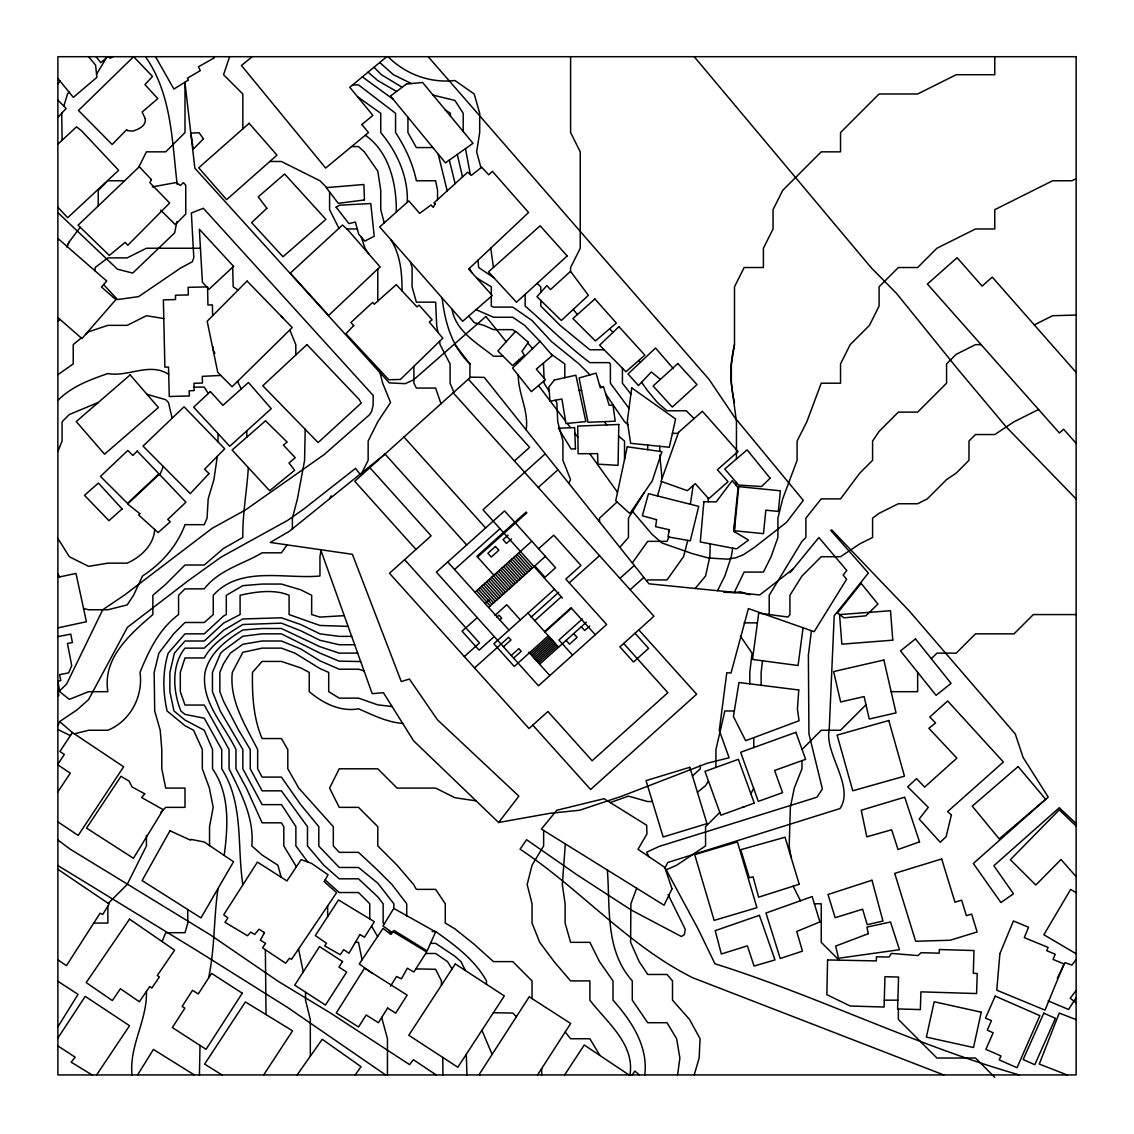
<?xml version="1.0" encoding="UTF-8"?>
<svg xmlns="http://www.w3.org/2000/svg" width="1134" height="1134" viewBox="0 0 1134 1134"><rect width="100%" height="100%" fill="white"/><g stroke="black" fill="none" stroke-linecap="round" stroke-linejoin="round"><path stroke-width="1.5" d="M710.196 543.852L709.841 556.723L705.561 576.001L695.213 588.461M217.317 456.307L213.915 479.611L208.188 498.889L207.054 518.167L204.276 524.673L184.998 524.673C177.202 545.922 161.326 563.811 142.515 576.001L133.557 595.293L127.15 604.932L107.872 609.766L88.594 609.766L83.562 608.504M218.026 441.877L218.068 433.627M200.023 1045.42L199.414 1074.933M305.174 429.29L304.592 460.319L297.42 498.889L292.388 518.167L292.388 528.827M526.162 429.885C528.954 411.032 518.181 393.64 518.252 375.212M734.378 530.74L738.744 486.642L780.39 490.795L778.321 511.42L765.819 510.187L763.48 533.646L734.378 530.74L734.492 531.761M735.895 485.068L736.164 482.304M762.516 660.782L761.141 672.405L761.141 685.276M154.663 529.45C153.955 544.986 140.63 557.177 127.15 563.159L107.872 563.159L88.594 566.362L69.316 556.723L57.877 538.423M811.42 630.717L808.372 655.126L808.939 733.783L822.377 788.952L816.99 797.202L659.18 846.418L646.663 852.215L648.946 856.709M248.318 467.605C246.928 490.965 242.435 514.014 242.832 537.445L223.554 548.431L204.276 565.015L184.998 565.015L165.72 584.308L152.863 595.293L152.863 614.571C130.084 634.246 102.344 658.103 107.872 691.683L88.594 691.683L69.316 699.366L59.677 691.683L57.976 681.194M208.557 978.047C214.964 948.449 213.631 918.129 218.04 888.475M803.085 627.782L798.053 665.516L752.522 659.449L758.703 613.14L788.059 617.052L789.93 614.571L789.93 595.293L801.965 576.001L821.243 556.723L840.535 556.723L859.813 543.866L872.585 537.445L872.585 518.167L879.091 513.305L898.369 503.751L917.647 503.751L927.286 498.889L946.564 479.611L956.217 473.091L968.975 460.319L968.975 441.041L975.495 434.535L994.773 434.535L1014.051 421.763L1038.574 409.502M677.608 1074.933L679.876 1058.022L676.644 1038.744L667.005 1022.712L647.727 1022.712L632.29 1000.174L632.29 980.896C604.805 950.136 610.375 907.753 607.328 870.005M690.379 504.276L693.129 485.55M994.773 56.7L994.773 74.716L956.217 74.716L917.647 93.994L879.091 93.994L840.535 132.565L840.535 151.843L821.243 151.843L782.687 190.399L773.048 209.677L773.048 228.969L763.409 248.247L763.409 267.525L744.131 267.525L734.492 286.803L734.492 344.637L731.359 363.929L731.359 383.207L736.448 421.763L736.448 458.987M732.706 548.147L731.274 556.723L724.853 576.001L717.496 590.701M320.993 550.614L319.958 556.723L319.958 576.001C285.073 579.318 240.096 565.37 213.263 595.293L213.263 614.571L204.276 622.495L184.998 622.495L173.644 633.849L158.902 653.127L154.153 672.405L154.706 710.975L160.22 730.253L161.793 749.531L161.793 768.809L165.72 788.087L184.998 788.087L184.998 807.365L165.72 807.365L160.9 812.199M224.206 855.433C228.005 826.459 230.089 794.197 212.54 768.809L212.54 749.531L204.276 730.253L184.998 720.047L173.97 710.975L169.887 691.683L169.887 672.405L174.423 653.127L184.998 640.993L204.276 640.993L223.554 623.133L240.096 614.571L240.096 595.293C255.292 591.806 274.088 588.943 289.085 595.293L289.085 614.571L319.958 625.472L348.11 626.365M176.932 221.584L174.636 232.881L132.721 273.096L117.468 269.212L57.877 212.582M687.799 540.394L683.504 556.723L667.005 579.928L647.727 579.928L646.848 581.147M490.738 248.247L493.474 267.44M657.479 495.969L661.632 481.539M694.221 1074.933L699.139 1058.022L700.075 1038.744L689.543 1019.452L672.505 1000.174L672.505 980.896L667.005 974.475L647.727 974.475L639.179 961.618L630.617 942.34L630.887 903.77L636.684 888.248M61.704 113.046L62.129 140.233M63.83 106.086L67.53 93.994L69.075 92.123M229.635 56.7L223.554 74.716L242.832 93.994L242.832 128.851M159.937 474.834L163.268 466.471M57.877 451.445L62.072 441.041L62.072 421.763L69.316 414.52L98.275 402.471M162.105 941.574L165.72 932.701L184.998 932.701L187.776 923.062L187.776 909.525M57.877 725.732L59.592 721.593L76.8 710.026L88.594 699.593L127.419 627.329L188.839 580.254L221.073 557.106L287.611 520.393L303.657 509.123L355.537 468.385L360.045 474.225M734.194 592.628L744.131 572.089L763.409 572.089L771.092 556.723L777.896 537.445L777.896 518.167L782.687 498.889L797.103 460.319L797.103 441.041L806.841 421.763L821.243 383.207L840.535 383.207L840.535 363.929L850.174 344.637L869.452 325.359L879.091 306.081L879.091 286.803L898.369 267.525L917.647 267.525L936.925 248.247L975.495 228.969L994.773 228.969L994.773 209.677L1052.607 180.76L1071.899 180.76L1076.123 178.648M1057.285 978.316L1064.968 962.667L1071.928 965.077L1076.123 959.577M66.991 246.376L69.316 241.726L80.231 227.268M138.702 167.308L146.428 151.843L165.72 151.843L184.998 132.565L184.998 82.158M329.668 498.733L331.128 495.827M362.001 472.637L368.153 460.319L368.153 441.041L377.792 421.763L390.564 402.485L382.668 383.207L379.195 369.443M568.758 483.282L570.6 479.611L562.918 460.319L562.918 441.041L557.744 421.763L556.822 402.485L555.235 400.274M744.499 806.614L742.416 807.365M750.892 793.828L753.628 788.371M66.651 247.028L69.316 241.726M643.928 492.992L628.449 518.167L628.449 537.445L619.844 547.297M96.546 74.263L106.398 57.905M708.438 780.986L705.561 785.649L697.438 792.255M390.507 986.183L396.517 976.487L401.45 978.826L407.361 968.209L413.839 972.008L426.639 952.007L393.356 931.794L390.72 934.317L383.037 928.406L359.265 963.957L372.306 973.326M57.877 1026.865L78.048 994.376L57.877 981.25M137.583 1074.933L153.402 1049.474L194.339 1074.933M1076.123 997.736L1068.582 1009.473L1048.128 1000.883M537.573 1074.933L570.671 1023.492L529.224 996.786L479.214 1074.437L479.98 1074.933M632.276 1074.933L634.813 1071.006L639.363 1074.933M263.669 1074.933L292.544 1030.834L245.398 1001.946L204.616 1064.117L221.995 1074.933M57.877 1038.078L85.234 996.375L129.531 1025.703L96.603 1074.933M564.59 1074.933L584.265 1045.024L628.973 1074.933M59.592 721.593L72.406 732.55L59.904 751.488L64.34 754.464L57.877 764.188M57.877 791.858L70.294 773.147L57.877 764.883M297.108 1074.933L322.254 1039.297L361.037 1066.683L355.211 1074.933M286.93 545.071L281.402 552.811L262.11 552.811C242.733 564.321 218.99 569.792 204.276 588.858L184.998 588.858L178.562 595.293L178.562 614.571C158.944 629.242 148.838 650.689 140.006 672.405C143.394 696.205 130.424 721.026 107.872 730.253L88.594 730.253L74.348 733.854M632.304 562.932L647.727 541.357L667.005 541.357L668.961 537.048M1076.123 990.535L1070.198 998.26L1076.123 1002.796M320.922 550.429L372.193 693.668L383.434 692.704L413.57 740.771L498.62 822.504L518.876 796.153L437.426 719.778L409.417 679.053L401.28 681.591L352.405 554.313L270.289 542.449L289.326 531.307L385.021 454.054L466.684 544.944M57.877 83.916L60.074 81.095M790.029 572.769L818.876 537.516L846.814 570.515L843.143 574.981L846.588 579.304L814.169 631.681L748.412 608.561L731.033 673.001L726.781 672.717L719.296 730.438L729.119 757.739L707.219 763.239L621.659 796.224L579.857 810.186L549.707 813.347L498.62 822.504M57.877 239.699L58.5 238.976L106.709 281.048L101.465 287.03L115.895 299.603L81.96 338.542L57.877 317.577M57.877 117.383L66.183 108.467L57.877 100.09M106.823 181.809L98.233 190.399L98.233 205.949M57.877 321.432L59.946 319.363M108.283 903.373L127.15 884.492L146.428 845.936L146.428 835.418M617.052 501.979L599.517 518.167L599.517 521.838M719.807 812.412L705.561 826.658L705.561 845.936L676.644 865.214L665.686 870.076M802.064 749.432L821.243 730.253L840.535 730.253L866.007 704.767M917.647 672.405L917.647 691.683L891.168 691.683M931.34 658.726L936.925 653.127L956.217 653.127L975.495 633.849L1014.051 633.849L1033.329 614.571L1076.123 614.571M57.877 692.505L66.637 684.015L102.712 609.766L124.938 594.755L212.115 528.331L245.398 509.988L324.168 454.564L369.401 414.831L371.654 411.486L373.086 405.462L373.242 395.511L203.34 208.287L191.363 212.994L193.801 257.616L192.341 261.756L180.887 267.865L138.603 296.626L117.511 299.574L103.591 284.606M57.877 144.188L76.502 126.838L81.549 130.793L118.645 170.298L67.657 217.742L57.877 207.238M692.477 775.996L700.302 768.809L700.302 765.308M570.53 271.366L550.529 289.553L546.843 285.555L536.977 296.711L561.344 320.511L588.376 295.308L570.53 271.366L570.6 267.525L580.239 248.247L580.239 151.843L570.6 132.565L570.6 56.7M514.439 460.971L529.592 447.349L468.342 379.195M545.256 453.813L482.985 509.761L562.393 598.114M538.253 487.478L557.971 469.759M454.564 569.523L500.009 528.699M477.584 557.049L526.814 512.823L526.133 512.058L476.904 556.298L493.914 575.236M508.075 535.135L503.028 539.671L506.43 543.455L511.477 538.919M474.976 592.246L531.775 541.202M538.579 548.785L553.732 535.163L580.962 565.469L565.809 579.077L606.647 624.522L538.48 685.772L436.392 572.16L504.559 510.91L555.603 567.709L545 577.249L534.794 565.88M485.182 603.614L489.08 600.113M477.23 617.605L462.077 631.213L479.087 650.151L494.24 636.543M488.584 607.399L545.397 556.355M495.005 615.323L506.756 604.762L520.364 619.915M496.72 617.208L498.988 615.167L501.71 618.186L499.442 620.227M464.33 656.572L479.469 642.964L404.611 559.643M554.441 589.283L493.857 643.729L514.269 666.452L548.36 635.82M474.536 667.926L508.613 637.308L510.995 639.959L503.425 646.763M531.095 617.109L558.722 592.288M569.211 582.862L599.503 555.646M534.738 620.681L561.259 596.853M511.25 655.48L518.833 648.662L521.215 651.313L513.631 658.131M544.547 631.581L571.054 607.767L595.279 634.728M544.958 632.035L571.465 608.221M530.556 654.105L549.494 637.081M531.69 655.367L550.628 638.357M532.824 656.629L551.762 639.619M619.929 578.368L634.303 565.441M533.958 657.89L552.896 640.88M535.092 659.152L554.03 642.142M536.226 660.413L555.164 643.403M582.38 618.937L558.949 640.001L572.557 655.14M537.36 661.675L556.298 644.665M538.494 662.936L557.432 645.926M539.628 664.198L586.335 622.24M589.737 626.025L584.69 630.561L581.288 626.776M630.135 589.723L643.857 577.39M57.877 400.43C71.371 386.581 89.983 379.692 107.872 373.568C128.482 377.253 149.589 361.93 168.711 374.362M107.801 56.7L100.827 62.639L96.007 56.7M81.251 337.932L73.228 344.637L73.228 363.929L57.877 374.702M85.844 334.091L88.594 331.794L107.872 325.359L127.15 325.359L146.428 315.72L163.792 318.541M252.117 56.7L241.485 65.531L325.642 168.073L368.493 132.593L361.874 124.542L372.902 115.427L349.782 87.304L386.765 56.7M793.077 569.041L759.752 594.953L648.96 583.812L484.261 377.381L470.596 377.154L354.729 481.27L415.98 549.437M113.145 56.7L110.211 58.188L108.864 56.7M1034.279 324.891L1052.607 315.72L1076.123 315.039M610.205 802.546L628.449 796.125L647.727 801.568L652.404 801.568M70.988 734.69L69.316 735.115L57.877 729.531M57.877 577.319L75.978 573.407L86.411 621.73L57.877 627.867M57.877 681.208L60.768 680.655L59.592 674.631L68.635 672.901L71.725 665.559L67.43 643.488L72.406 642.51L70.776 634.119L57.877 636.599M57.877 695.865L58.812 695.681L57.877 690.875M152.31 186.897L176.294 182.531L180.363 185.437L183.453 182.645L185.749 185.239L185.749 214.057L175.274 224.589L160.659 210.116M352.66 84.908L358.514 84.908L395.568 113.287L395.568 132.565C405.192 147.264 412.833 163.48 416.362 180.76L435.64 180.76L437.554 190.399L437.554 199.655M357.55 96.744L380.755 113.287L380.755 132.565C396.985 151.885 408.353 176.72 407.276 202.32M351.611 146.57L358.514 146.57L364.312 151.843L377.792 171.121L380.755 190.399L380.755 209.677L384.228 222.845M432.848 147.562L416.362 147.562L407.928 132.565L407.928 117.213M269.835 161.482L281.402 161.482L319.958 180.76L326.805 187.606M107.971 180.76L124.612 180.76M346.82 228.969L357.281 228.969M200.435 248.247L146.428 248.247L127.15 257.886L107.872 257.886L95.1 267.525L95.1 270.913M493.814 277.674L478.661 267.525L478.009 260.21M280.722 315.72L282.933 317.988M981.094 344.637L975.495 344.637L956.217 354.29L946.564 363.929L946.564 383.207L917.647 412.124L898.369 412.124L879.091 431.402L872.585 441.041L872.585 460.319L859.813 473.091L840.535 498.889L821.243 498.889L805.877 518.167L805.877 537.445L801.965 541.357L769.206 595.293L769.206 614.543M604.153 349.768L589.878 349.768L560.068 325.359L540.79 306.081L540.79 300.439M503.142 356.246L493.474 356.246C477.485 343.248 455.698 331.482 452.055 309.228M194.056 387.119L204.276 387.119L208.287 393.512M579.148 390.45L581.586 390.45M672.391 433.358L678.16 433.358M344.268 615.649L319.958 617.094L311.666 614.571L311.666 595.293L300.68 589.793L281.402 584.053L262.11 584.053L242.832 585.654L226.304 595.293L226.304 614.571L223.554 615.989L204.276 633.849L184.998 633.849L168.201 653.127C162.445 672.079 162.786 691.74 167.081 710.975L184.998 725.717L193.574 730.253L202.32 749.531L202.32 768.809L209.393 788.087L213.192 807.365L209.535 826.658L209.535 845.567M744.131 622.864L757.399 622.864M351.682 636.372L339.236 636.372L319.958 633.849L300.68 624.522L281.402 617.789L242.832 618.98L223.554 630.277L204.276 648.138L184.998 648.138C171.092 665.445 173.02 691.244 180.859 710.975L184.998 714.377L204.276 718.219L221.725 749.531L221.725 768.809C243.909 803.637 236.907 845.737 242.832 884.492L243.087 884.492M354.687 644.75L339.236 644.75L319.958 640.271L300.68 630.745L281.402 623.147L242.832 624.494C228.643 633.396 212.384 642.935 204.276 657.961L184.998 657.961L180.306 672.405L180.306 691.683L184.998 705.05L204.276 705.05L229.068 749.531L229.068 768.809C240.862 792.779 254.47 818.351 251.819 845.936L262.11 855.022L277.901 865.214L281.189 877.234M357.692 653.127L339.236 653.127L319.958 646.706L281.402 628.491L262.11 628.491L242.832 629.994C226.346 640.214 209.719 652.433 205.027 672.405C200.661 701.96 224.135 724.64 235.957 749.531L235.957 768.809L246.404 788.087L262.11 822.816L281.402 822.816L283.798 826.658L283.798 845.936L296.399 866.759M734.35 710.975L724.853 710.975L715.923 749.531L715.923 767.42M476.11 800.859L454.918 797.726L435.64 788.087L397.084 788.087L377.792 768.809L339.236 768.809L329.597 788.087L339.236 807.365L358.514 807.365L377.792 826.658L377.792 845.936L397.084 865.214L413.57 884.492L416.362 889.368L435.64 889.368L445.279 903.77L445.279 923.062L454.918 928.859L474.196 944.296L493.474 961.618L512.766 961.618L532.044 980.896L532.044 998.6M814.368 903.77L821.243 903.77L821.243 942.34L839.089 960.186M93.768 923.062L107.872 923.062L107.872 906.066M432.139 931.496L435.64 931.496C455.032 945.359 474.636 959.662 486.486 980.896L486.486 984.284M355.367 942.34L358.514 942.34L362.058 959.775M430.509 943.36L435.64 943.36L454.918 956.26L460.943 961.618L465.408 970.534M425.689 953.496L435.64 953.496L447.505 961.618L452.027 968.96M884.293 1000.174L897.873 1000.174M723.761 592.302L735.059 592.657L740.204 591.75L749.872 594.755M392.109 706.525L377.792 704.866L358.514 698.133L339.236 698.133L328.704 691.683L328.704 672.405L319.958 668.55L294.883 653.127L281.402 648.138L262.11 648.138L242.832 652.319L232.3 672.405C229.238 700.486 245.426 725.547 257.659 749.531L257.659 768.809L262.11 777.088L281.402 777.088L300.68 804.63L318.81 826.658L318.81 845.936L319.958 847.325L339.236 867.467L358.514 867.467L377.792 883.188L393.852 903.77L393.852 908.462M360.697 661.547L339.236 661.165L319.958 653.127L281.402 633.849L262.11 633.849L242.832 636.259L223.554 650.477L220.705 653.127L212.441 672.405L212.441 691.683L220.223 710.975L242.832 749.531L242.832 768.809L262.11 804.63L281.402 804.63L283.316 807.365L295.875 826.658L295.875 845.936L307.824 862.038M402.698 723.421C386.595 722.16 372.916 714.944 358.514 708.835C340.072 712.039 323.034 703.179 309.228 691.683L309.228 672.405L300.68 667.883L281.402 661.42L262.11 661.42L252.471 672.405C252.074 694.674 253.236 717.822 262.11 738.546L281.402 738.546L287.809 749.531L287.809 768.809L298.752 788.087L333.311 826.658L333.311 845.936L339.236 852.343L358.514 852.343L377.792 870.331L391.953 884.492L406.723 903.77L406.723 916.045M147.009 394.349L165.72 399.692L168.498 402.485L172.141 418.219M364.014 670.804L358.514 669.202L339.236 669.202L319.958 660.838L300.68 648.917L281.402 640.993L262.11 640.993L242.832 644.282L230.372 653.127L223.554 663.659L219.854 672.405L219.854 691.683L223.554 701.336L238.693 730.253L250.245 749.531L250.245 768.809L262.11 790.837L281.402 790.837L307.484 826.658L307.484 845.936L323.828 865.214L339.236 878.822L358.514 878.822L377.792 896.881L383.15 903.77L383.15 923.062L384.086 924.253M1019.225 1074.933L1013.342 1073.203C911.41 1043.393 816.083 995.624 714.944 963.758L697.849 928.477L665.048 867.666L667.869 862.435L839.968 808.585C854.852 786.571 824.432 753.444 829.181 730.253L834.199 615.776L868.389 572.996L830.783 530.443L831.647 529.876L908.915 610.574L1015.299 733.981L1023.095 757.441L1048.199 797.089L973.341 863.484L1000.911 902.536L1013.484 893.79L993.838 865.738L1059.284 807.72L1076.123 823.567M1076.123 1019.65L1059.241 1013.059L1039.283 1064.046L1067.08 1074.933M943.743 1074.933L692.718 977.735C627.924 945.472 580.084 888.787 520.067 849.21L526.615 839.727L577.489 875.15L631.411 910.134L681.421 936.542L684.397 934.586L685.234 929.228L668.11 894.613M433.018 95.114L454.918 100.43L463.196 113.287L463.196 131.7M476.053 309.639L493.474 317.251L512.766 317.251L524.631 325.359L540.025 341.377M411.344 83.562L393.455 74.716L379.734 62.512M402.145 87.275L381.421 74.716L373.993 67.275M396.56 91.457L377.792 80.585L368.054 72.179M1076.123 953.779L1043.875 934.728L1070.652 889.425L1076.123 892.671M476.606 277.958L491.306 286.803L491.306 294.5M92.095 1074.933L71.159 1062.161L75.156 1057.186L57.877 1045.902M436.193 1074.933L413.343 1059.68L409.615 1064.642L330.462 1013.016L278.567 981.576L209.662 934.43L70.294 849.253L57.877 839.996M57.877 865.525L198.663 951.639L287.455 1007.375L385.631 1074.933M445.152 109.856L450.396 113.287L450.396 116.235M72.406 732.55L123.649 766.782L78.203 835.432L57.877 821.866M57.877 959.86L66.452 965.644L100.075 913.224L102.712 914.5L109.147 903.968L57.877 869.31M232.683 267.185L233.193 286.803L238.069 290.091M551.337 354.29L564.803 363.929L564.803 377.679M362.37 76.885L393.158 99.253M415.838 968.89L435.64 969.301L441.438 980.896L441.438 985.205M660.371 379.366L651.341 371.98L638.456 385.574L628.023 373.937L655.523 348.039L673.327 368.593M618.597 436.08L624.522 441.041L624.522 459.497M388.041 56.7C405.561 74.249 430.169 83.377 454.918 80.514L474.196 93.994L479.696 113.287L479.696 132.565L476.649 151.843L480.972 167.775M325.118 879.941L339.236 892.529L358.514 892.529L369.755 903.77L369.755 918.923M515.148 331.766L512.766 329.64L493.474 329.64L483.835 325.359L474.196 322.623L468.753 316.003M527.82 343.063L532.583 348.606M365.304 135.244C389.642 152.282 396.574 184.289 396.319 212.086M627.839 424.711L624.607 421.763L605.712 393.952M537.105 283.415L540.79 286.803L540.79 292.388M1076.123 826.02L1059.284 809.818L1010.366 859.714L1035.824 885.016L1061.013 859.487L1076.123 876.667M638.782 360.484L640.497 362.185M694.093 418.574L686.283 410.777L667.005 410.777L657.366 402.485L647.727 390.89L642.227 383.207L642.227 381.591M589.978 374.858L579.035 363.929L551.322 341.419L532.044 320.539L512.766 307.116L493.474 307.116L491.306 306.081L491.306 296.343M994.773 1077.3L975.495 1058.022L936.925 1058.022L898.369 1019.452L898.369 1008.934M516.409 1016.674L512.766 1013.031L493.347 1012.775M1076.123 498.974L1006.241 426.937L958.542 370.067L896.597 293.508L871.181 267.709L694.206 56.7M453.189 392.803L653.949 616.23L619.873 646.862L633.481 662.001L648.62 648.393L635.012 633.254M638.796 629.838L696.645 694.221L590.616 789.505L532.767 725.122M623.657 643.46L667.883 692.69L592.146 760.744L547.92 711.514L528.983 728.524L389.472 573.251L431.118 535.829L369.868 467.662M518.734 552.924L532.342 568.077M517.047 554.441L530.669 569.594M515.375 555.958L528.983 571.097M513.688 557.46L527.296 572.613M403.959 437.029L485.621 527.92M512.001 558.977L525.609 574.13M510.314 560.494L523.936 575.633M573.705 633.58L577.107 637.365L569.537 644.169L566.135 640.384M508.642 561.996L522.25 577.149M506.955 563.513L520.563 578.666M505.268 565.03L518.876 580.169M503.595 566.532L517.203 581.685M501.908 568.049L515.516 583.202M500.222 569.566L513.83 584.705M498.535 571.068L512.157 586.221M496.862 572.585L510.47 587.738M495.175 574.102L508.783 589.241M477.655 555.617L478.335 556.369M527.934 613.097L558.566 647.188M493.488 575.618L507.096 590.757M491.802 577.121L505.424 592.274M490.129 578.638L503.737 593.791M488.442 580.154L502.05 595.293M486.755 581.657L500.363 596.81M485.068 583.174L498.691 598.327M483.396 584.69L497.004 599.829M481.709 586.193L495.317 601.346M480.022 587.71L493.63 602.863M478.335 589.226L491.958 604.365M476.663 590.729L490.271 605.882M447.76 561.954L508.996 630.121M528.841 652.192L549.834 675.566M1076.123 443.351L1063.607 429.219L1059.397 432.99L927.399 284.053L957.11 257.687L982.115 286.122L992.25 277.121L1076.123 372.448M609.695 328.761L612.927 332.446M428.213 56.7L709.062 379.394L734.605 417.284L803.283 500.392L786.528 522.349L754.11 547.623L743.337 554.767L735.612 557.857L727.404 559.133L708.466 558.013L692.378 553.633L661.958 542.988L652.05 534.327L631.865 510.612M630.901 394.108L622.424 383.207L622.424 368.224M629.001 408.41L610.39 383.207L610.39 363.929L609.156 362.625L589.878 362.625C566.844 345.36 546.716 324.778 525.155 306.081L525.155 294.33M88.565 56.7L95.596 65.162L96.872 77.353L73.341 97.354L57.877 78.416M57.877 573.861L59.677 576.923M506.175 341.745L485.905 316.471L413.456 379.961L405.207 383.661L389.288 382.895L194.864 168.229L184.998 82.853M573.251 309.412L577.362 314.572M237.502 381.435L241.244 388.934M565.214 1031.983L570.6 1038.744L589.878 1038.744L599.815 1055.258M740.459 636.188L752.055 653.127L749.801 672.405L749.801 683.859M469.93 377.764L469.93 363.929C451.63 346.409 444.996 322.184 442.104 297.902M388.551 929.993L391.4 933.651M454.862 344.495L469.93 363.929M565.54 421.111L550.316 401.181M567.298 423.407L570.473 427.546M574.697 433.075L577.886 437.228M543.441 363.064L544.079 378.118M519.159 359.762L519.982 360.853M538.551 385.532L549.962 400.713M604.365 421.763L606.747 424.952M589.751 453.671L617.534 492.284M516.778 361.859L517.671 363.107M599.517 384.95L601.261 387.488M368.791 253.917L365.035 248.247L361.278 237.119M549.267 391.499L544.079 383.207L544.079 380.854M469.334 268.404L471.886 272.642M371.541 926.109L377.608 936.514M213.716 56.7L214.369 57.806L198.407 66.807L200.321 70.648L187.365 78.218L188.428 80.032L173.885 89.062L155.542 56.7M145.464 56.7C171.688 93.909 172.014 140.942 177.159 184.332M214.907 353.383L213.32 350.335L213.249 346.834M481.922 1030.296L492.113 1054.393M381.676 1017.496L387.445 1038.744L387.445 1074.933M793.176 886.193L800.462 900.75M338.924 228.317L329.597 209.677L329.597 191.972M390.904 239.713C400.6 255.178 402.003 273.195 402.088 290.928M453.841 392.208L450.085 383.207L450.085 363.929L440.091 344.637L439.524 341.391M289.808 329.98L295.804 344.637L295.804 354.999M470.327 174.48L465.479 148.625M410.338 261.812L412.081 267.525L412.081 286.803L416.362 302.168L435.64 302.168L436.675 325.359L437.908 332.333M462.502 176.932L457.3 154.451M438.178 154.054L447.207 190.866M449.333 160.107L455.145 183.637M303.274 971.881L298.54 948.974M466.287 1054.266L466.953 1074.933M263.655 932.176L263.896 933.622M791.008 857.049L789.193 845.936L790.37 807.365L794.282 788.087L801.965 768.809L801.965 760.63M662.058 478.52L659.761 455.06M442.813 1057.455L442.884 1074.933M708.367 501.752L708.013 497.968M440.984 403.775L435.64 388.069L416.362 388.069L413.91 383.207L413.91 366.31M220.832 375.439L202.277 376.346L202.462 383.051L193.957 383.278L194.141 390.578L189.137 390.776L189.293 395.964L169.25 396.503L168.541 367.047L164.884 367.161L163.381 299.872L175.543 299.574L175.472 295.194L188.315 294.968L188.116 287.327L207.593 286.916L207.933 304.989L212.412 304.876L212.611 315.365M753.77 737.639L753.77 747.533M734.492 524.702L734.492 529.606M668.961 529.691L668.961 531.591M659.761 446.286L659.761 451.545M647.727 445.052L647.727 449.674M644.778 1074.933C648.322 1046.101 631.312 1020.699 612.998 1000.174L612.998 980.896L599.517 961.618L589.878 942.34L570.6 942.34L565.115 923.062L565.115 903.77L562.308 884.492L565.342 843.937M629.951 1074.933C635.012 1043.904 606.633 1022.117 589.878 1000.174L589.878 980.896L570.6 980.896L554.101 961.618L539.727 942.34L532.044 923.062L532.044 903.77L527.168 884.492L532.044 865.214L543.64 845.936L543.64 830.471M541.683 1068.54L541.683 1074.933M377.792 268.942L377.792 301.063M362.356 124.13L362.356 125.137M327.641 905.924L327.641 916.655M310.319 1056.222L310.319 1019.452L305.542 1000.174L305.542 992.165M266.036 1014.59L265.37 949.725M246.758 430.877L246.758 437.214M146.428 991.399C147.434 1020.118 128.95 1046.03 132.026 1074.933M734.492 402.485A120.714 120.714 0 0 1 734.492 344.637M618.81 424.47L618.044 465.365L597.873 464.16L597.646 453.628L578.17 453.742L577.688 426.101L618.81 424.47M827.579 959.959L826.856 994.674L850.202 1006.014L884.095 1007.035L884.959 976.686L898.553 977.054L897.618 1008.92L920.354 1009.586L920.921 991.853L976.587 993.554L977.224 973.44L973.312 973.326L973.978 950.547L939.335 949.527L939.193 953.184L921.12 952.688L917.987 955.593L891.324 953.411L889.113 957.053L876.454 956.756L876.341 960.895L827.579 959.959M145.265 118.659C146.357 125.987 138.575 129.233 132.919 131.09L127.532 130.679L126.696 129.63L112.167 144.5L78.459 110.452L133.614 56.7L152.495 76.417L144.968 84.667L157.81 98.601L142.147 112.039L145.265 118.659M798.761 689.996L797.415 709.09L799.073 720.728L745.633 740.686L733.429 716.575L738.971 682.498L798.761 689.996M999.89 953.708L996.772 990.195L1045.009 1010.125L1064.018 963.957L1053.061 959.435L1055.215 954.233L1046.781 950.689L1048.1 947.414L1024.3 937.634L1028.552 927.229L1013.413 920.95L999.89 953.708M703.874 501.667L700.288 541.967L736.59 548.899L748.539 540.039L733.655 531.265L738.064 487.62L732.195 480.703L716.22 501.894L703.874 501.667M656.572 519.67L655.665 526.672L669.301 529.762L667.983 536.878L690.308 540.833L698.714 506.374L648.478 493.687L642.34 515.8L656.572 519.67M631.723 387.871L627.315 421.238L630.66 443.309L669.301 447.264L675.595 418.942L631.723 387.871M627.244 446.81L615.719 500.774L629.838 513.574L652.277 480.816L661.916 451.658L627.244 446.81M981.25 1012.194L973.496 1047.518L926.393 1037.114L934.175 1001.761L981.25 1012.194M951.398 814.977L946.125 836.665L940.242 842.279L919.192 819.003L928.307 807.365L907.71 786.854L916.556 778.604L924.621 787.109L956.883 758.122L928.874 728.297L935.578 722.939L929.809 717L947.67 700.996L1003.392 761.991L947.627 811.59L951.398 814.977M678.529 432.352L661.051 481.34L687.346 490.682L695.284 483.637L708.722 498.776L728.014 481.709L717.425 469.774L738.021 451.516L702.371 411.259L678.529 432.352M144.741 793.857L141.608 797.542L163.225 809.676L133.443 858.282L86.553 828.118L120.984 776.308L129.148 781.156L131.941 786.812L144.741 793.857M995.184 996.106L985.503 1018.105L991.456 1020.628L987.275 1030.154L993.157 1032.791L985.885 1049.361L1000.953 1055.952L999.182 1059.865L1017.028 1067.704L1039.85 1015.653L995.184 996.106M1043.804 1013.172L1023.166 1059.525L1034.803 1064.727L1055.442 1018.332L1043.804 1013.172M435.64 931.907L427.135 950.916L394.178 930.475L391.655 932.205L382.994 926.024L393.767 908.405L435.64 931.907M672.008 888.858L664.07 905.244L541.386 829.067L556.78 810.271L604.039 798.705L646.663 825.226L646.975 833.887L638.003 849.323L664.779 867.397L672.008 888.858M151.403 179.555L149.858 182.687L169.675 203.014L127.83 245.27L125.194 242.364L109.303 255.391L78.09 225.198L139.284 166.755L151.403 179.555M264.42 932.658L260.423 940.228L265.54 943.389L262.535 947.84L285.655 963.234L289.411 958.23L291.523 959.364L336.6 892.671L324.14 881.628L328.095 874.81L311.524 863.371L301.134 859.643L286.973 880.92L257.404 862.095L223.738 914.769L227.891 917.93L224.986 922.296L247.51 935.748L250.742 932.091L254.696 934.459L259.034 929.2L264.42 932.658M169.972 830.754L142.104 880.579L201.002 917.902L233.533 861.712L204.205 841.981L190.98 839.387L190.526 840.166L169.972 830.754M435.144 203.992L433.231 207.38L431.048 204.97L419.637 213.376L408.864 200.902L379.649 226.928L462.672 321.291L492.241 295.535L468.668 269.027L528.572 212.512L492.383 171.347L488.74 174.806L481.695 167.208L471.375 175.373L467.69 172.212L433.939 202.943L435.144 203.992M359.917 934.544L348.988 953.255L343.715 949.64L340.214 954.729L324.664 945.869L326.507 943.233L315.323 935.593L338.485 899.971L374.333 921.701L364.538 937.18L359.917 934.544M387.63 1008.013L378.402 1022.698L366.169 1014.973L358.557 1026.993L336.302 1012.946L364.538 968.167L407.134 995.099L395.723 1013.172L387.63 1008.013M336.118 207.196L348.918 223.611L355.396 222.037L358.713 234.228L364.808 241.088L374.22 236.269L370.79 203.539L339.463 205.197L336.118 207.196M342.553 961.547L338.981 967.118L346.65 972.079L325.458 1005.078L294.727 985.148L319.547 946.592L342.553 961.547M242.265 993.214L206.076 1049.319L172.34 1027.56L184.885 1008.154L182.135 1006.425L192.567 990.28L198.294 993.965L211.576 973.369L242.265 993.214M455.301 963.957L408.793 1035.271L457.824 1067.25L504.332 995.921L455.301 963.957M129.531 919.135L86.184 982.597L112.323 1000.557L120.417 988.735L139.354 1001.761L149.745 986.552L151.857 988.012L159.384 976.984L157.286 975.552L174.608 950.164L129.531 919.135M528.345 342.312L521.952 351.427L524.362 355.183L512.497 365.616L497.883 350.973L515.63 331.241L528.345 342.312M554.37 380.003L548.913 386.935L550.004 401.238L561.94 399.026L565.937 423.535L585.853 421.579L575.874 375.226L554.37 380.003M861.131 583.315L837.516 612.955L843.923 617.846L865.837 615.847L877.929 604.068L861.131 583.315M139.808 513.688L138.646 515.006L158.108 532.555L170.27 521.782L167.704 519.485L185.933 502.206L159.355 474.225L127.674 504.006L139.808 513.688M209.025 473.587L190.271 493.616L143.012 446.087L184.048 406.808L224.716 448.809L204.574 469.249L209.025 473.587M353.737 325.557L345.898 333.765L388.792 379.734L400.387 379.479L442.799 338.201L429.276 321.971L432.139 319.831L419.112 305.174L416.958 306.875L396.248 284.662L374.22 304.238L372.647 302.395L350.874 322.58L353.737 325.557M203.454 138.816L193.248 149.206L190.866 133.047L199.159 132.749L203.454 138.816M137.214 451.105L132.876 455.471L127.83 450.453L100.458 476.408L127.49 503.368L158.93 473.799L137.214 451.105M247.056 281.048L207.182 321.22L217.756 372.363L232.101 386.737L292.246 327.584L247.056 281.048M540.067 341.334L512.568 368.068L531.322 391.641L545.454 379.706L536.297 369.117L552.371 355.495L540.067 341.334M770.142 478.208L761.566 486.529L738.56 485.068L724.739 469.022L747.108 449.858L770.142 478.208M618.951 326.677L599.602 345.175L625.925 371.754L644.863 355.155L618.951 326.677M266.859 208.245L251.606 222.633L282.976 256.752L325.912 219.358L284.634 174.026L258.24 196.877L266.859 208.245M378.104 268.659L328.619 315.465L290.29 273.138L342.511 225.014L348.01 230.06L380.173 267L378.104 268.659M233.576 266.348L208.982 289.283L202.391 282.21L199.343 229.224L233.576 266.348M210.371 391.57L193.659 407.149L229.734 446.286L271.267 408.694L248.445 382.484L222.916 405.348L210.371 391.57M306.96 344.608L262.79 385.758L318.115 442.586L361.307 403.052L359.081 399.352L306.96 344.608M567.17 255.93L516.494 302.239L488.471 271.891L540.138 225.794L567.17 255.93M677.848 363.504L653.113 385.985L672.278 407.078L697.013 384.596L677.848 363.504M495.445 546.475L487.875 553.279L491.277 557.063L498.847 550.259L495.445 546.475M122.103 508.939L108.963 520.69L84.483 495.303L98.417 483.07L122.103 508.939M594.896 298.965L572.897 318.541L595.421 340.951L616.357 323.062L594.896 298.965M249.126 123.294L198.733 167.804L226.602 199.669L276.994 155.16L249.126 123.294M265.512 420.827L232.101 450.014L269.651 490.753L294.656 470.27L289 462.998L295.251 457.725L283.387 445.081L287.157 442.062L265.512 420.827M130.169 374.886L76.247 421.536L104.526 454.181L158.406 407.531L130.169 374.886M1018.119 766.556L972.249 806.161L999.21 838.891L1045.647 799.272L1018.119 766.556M915.464 638.896L900.509 650.902L936.103 695.34L951.057 683.363L915.464 638.896M406.496 84.015L390.493 95.993L445.435 162.871L472.991 143.295L422.613 82.484L406.496 84.015M819.896 921.885L796.734 931.496L802.461 951.143L780.235 958.485L765.974 913.04L812.171 896.583L819.896 921.885M868.275 933.707L835.673 946.068L838.536 958.258L899.46 949.711L890.502 921.999L866.929 927.116L868.275 933.707M754.252 803.085L720.813 815.204L704.965 771.375L738.362 759.326L754.252 803.085M795.898 732.323L740.63 752.281L758.32 801.384L782.573 792.652L774.593 770.468L805.622 759.326L795.898 732.323M919.532 841.867L898.029 849.508L891.636 829.776L866.815 836.821L861.245 810.229L904.691 797.174L919.532 841.867M603.472 386.708L600.354 387.8L596.059 373.114L579.077 378.005L588.007 422.287L615.223 421.196L612.97 404.966L609.199 405.306L603.472 386.708M759.411 915.336L715.2 930.66L721.337 953.977L747.405 945.841L754.067 966.055L775.004 959.917L759.411 915.336M871.975 880.239L827.99 894.513L835.177 917.704L862.591 909.199L867.226 924.706L882.961 921.021L871.975 880.239M799.215 884.265L758.618 897.178L753.089 876.809L749.319 877.759L740.771 849.692L785.026 837.232L799.215 884.265M941.674 858.962L894.712 873.378L915.648 941.277L950.264 940.228L977.111 931.95L971.654 914.089L966.381 915.677L961.632 900.155L954.97 902.196L941.674 858.962M689.826 767.307L646.026 780.631L663.163 836.977L706.992 823.638L689.826 767.307M737.426 841.938L694.688 854.597L714.151 920.383L756.931 907.696L737.426 841.938M888.801 720.529L837.105 735.101L852.768 790.767L904.464 776.195L888.801 720.529M883.868 660.016L833.632 671.583L840.634 701.974L864.136 696.588L869.268 719.027L896.03 712.847L883.868 660.016M364.425 199.967L338.301 203.312L326.28 187.649L363.901 184.488L364.425 199.967M892.798 640.171L841.853 644.169L839.543 614.6L890.502 610.73L892.798 640.171M575.462 448.809L571.125 449.021L558.396 428.241L574.669 427.603L575.462 448.809M1076.123 56.7L57.877 56.7L57.877 1074.933L1076.123 1074.933L1076.123 56.7"/></g></svg>
